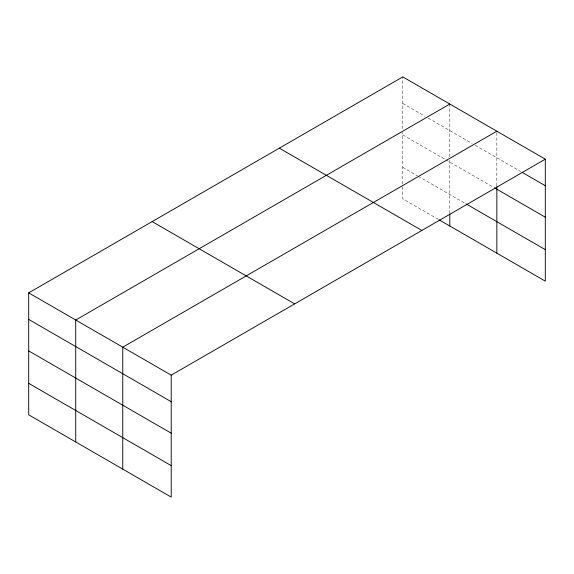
<?xml version="1.0" encoding="UTF-8"?>
<svg xmlns="http://www.w3.org/2000/svg" width="574" height="574" viewBox="0 0 574 574"><rect width="100%" height="100%" fill="white"/><g stroke="black" fill="none" stroke-linecap="round" stroke-linejoin="round"><path stroke-width="0.43" stroke-dasharray="2.87 2.15" d="M402.783 183.981L402.783 132.307M402.783 128.806L402.783 76.894M449.808 160.333L449.808 212.882M449.808 156.831L449.808 104.045M496.84 185.739L496.84 131.202M402.783 103.442L425.14 116.35M428.226 118.136L472.172 143.507M475.258 145.287L520.69 171.518M402.783 134.926L445.187 159.407M445.955 159.852L493.762 187.454M402.783 167.364L417.427 175.823M418.202 176.268L466.002 203.87M438.249 219.325L402.783 198.848L402.783 184.857"/><path stroke-width="0.86" d="M496.84 186.607L496.84 253.156M439.017 219.77L545.3 281.131L545.3 159.177L402.783 76.894L28.7 292.869L28.7 414.823L171.217 497.106L171.217 375.152L28.7 292.869M449.808 104.045L75.732 320.019L75.732 441.973M496.84 131.202L122.764 347.177L122.764 469.13M171.217 375.152L545.3 159.177M522.225 172.408L545.3 185.725M494.53 187.899L545.3 217.209M466.002 203.87L545.3 249.647M279.33 148.164L421.854 230.447M152.146 221.593L294.67 303.883M28.7 319.417L171.217 401.7M28.7 350.901L171.217 433.183M28.7 383.339L171.217 465.622M449.808 213.758L449.808 226.005"/></g></svg>
